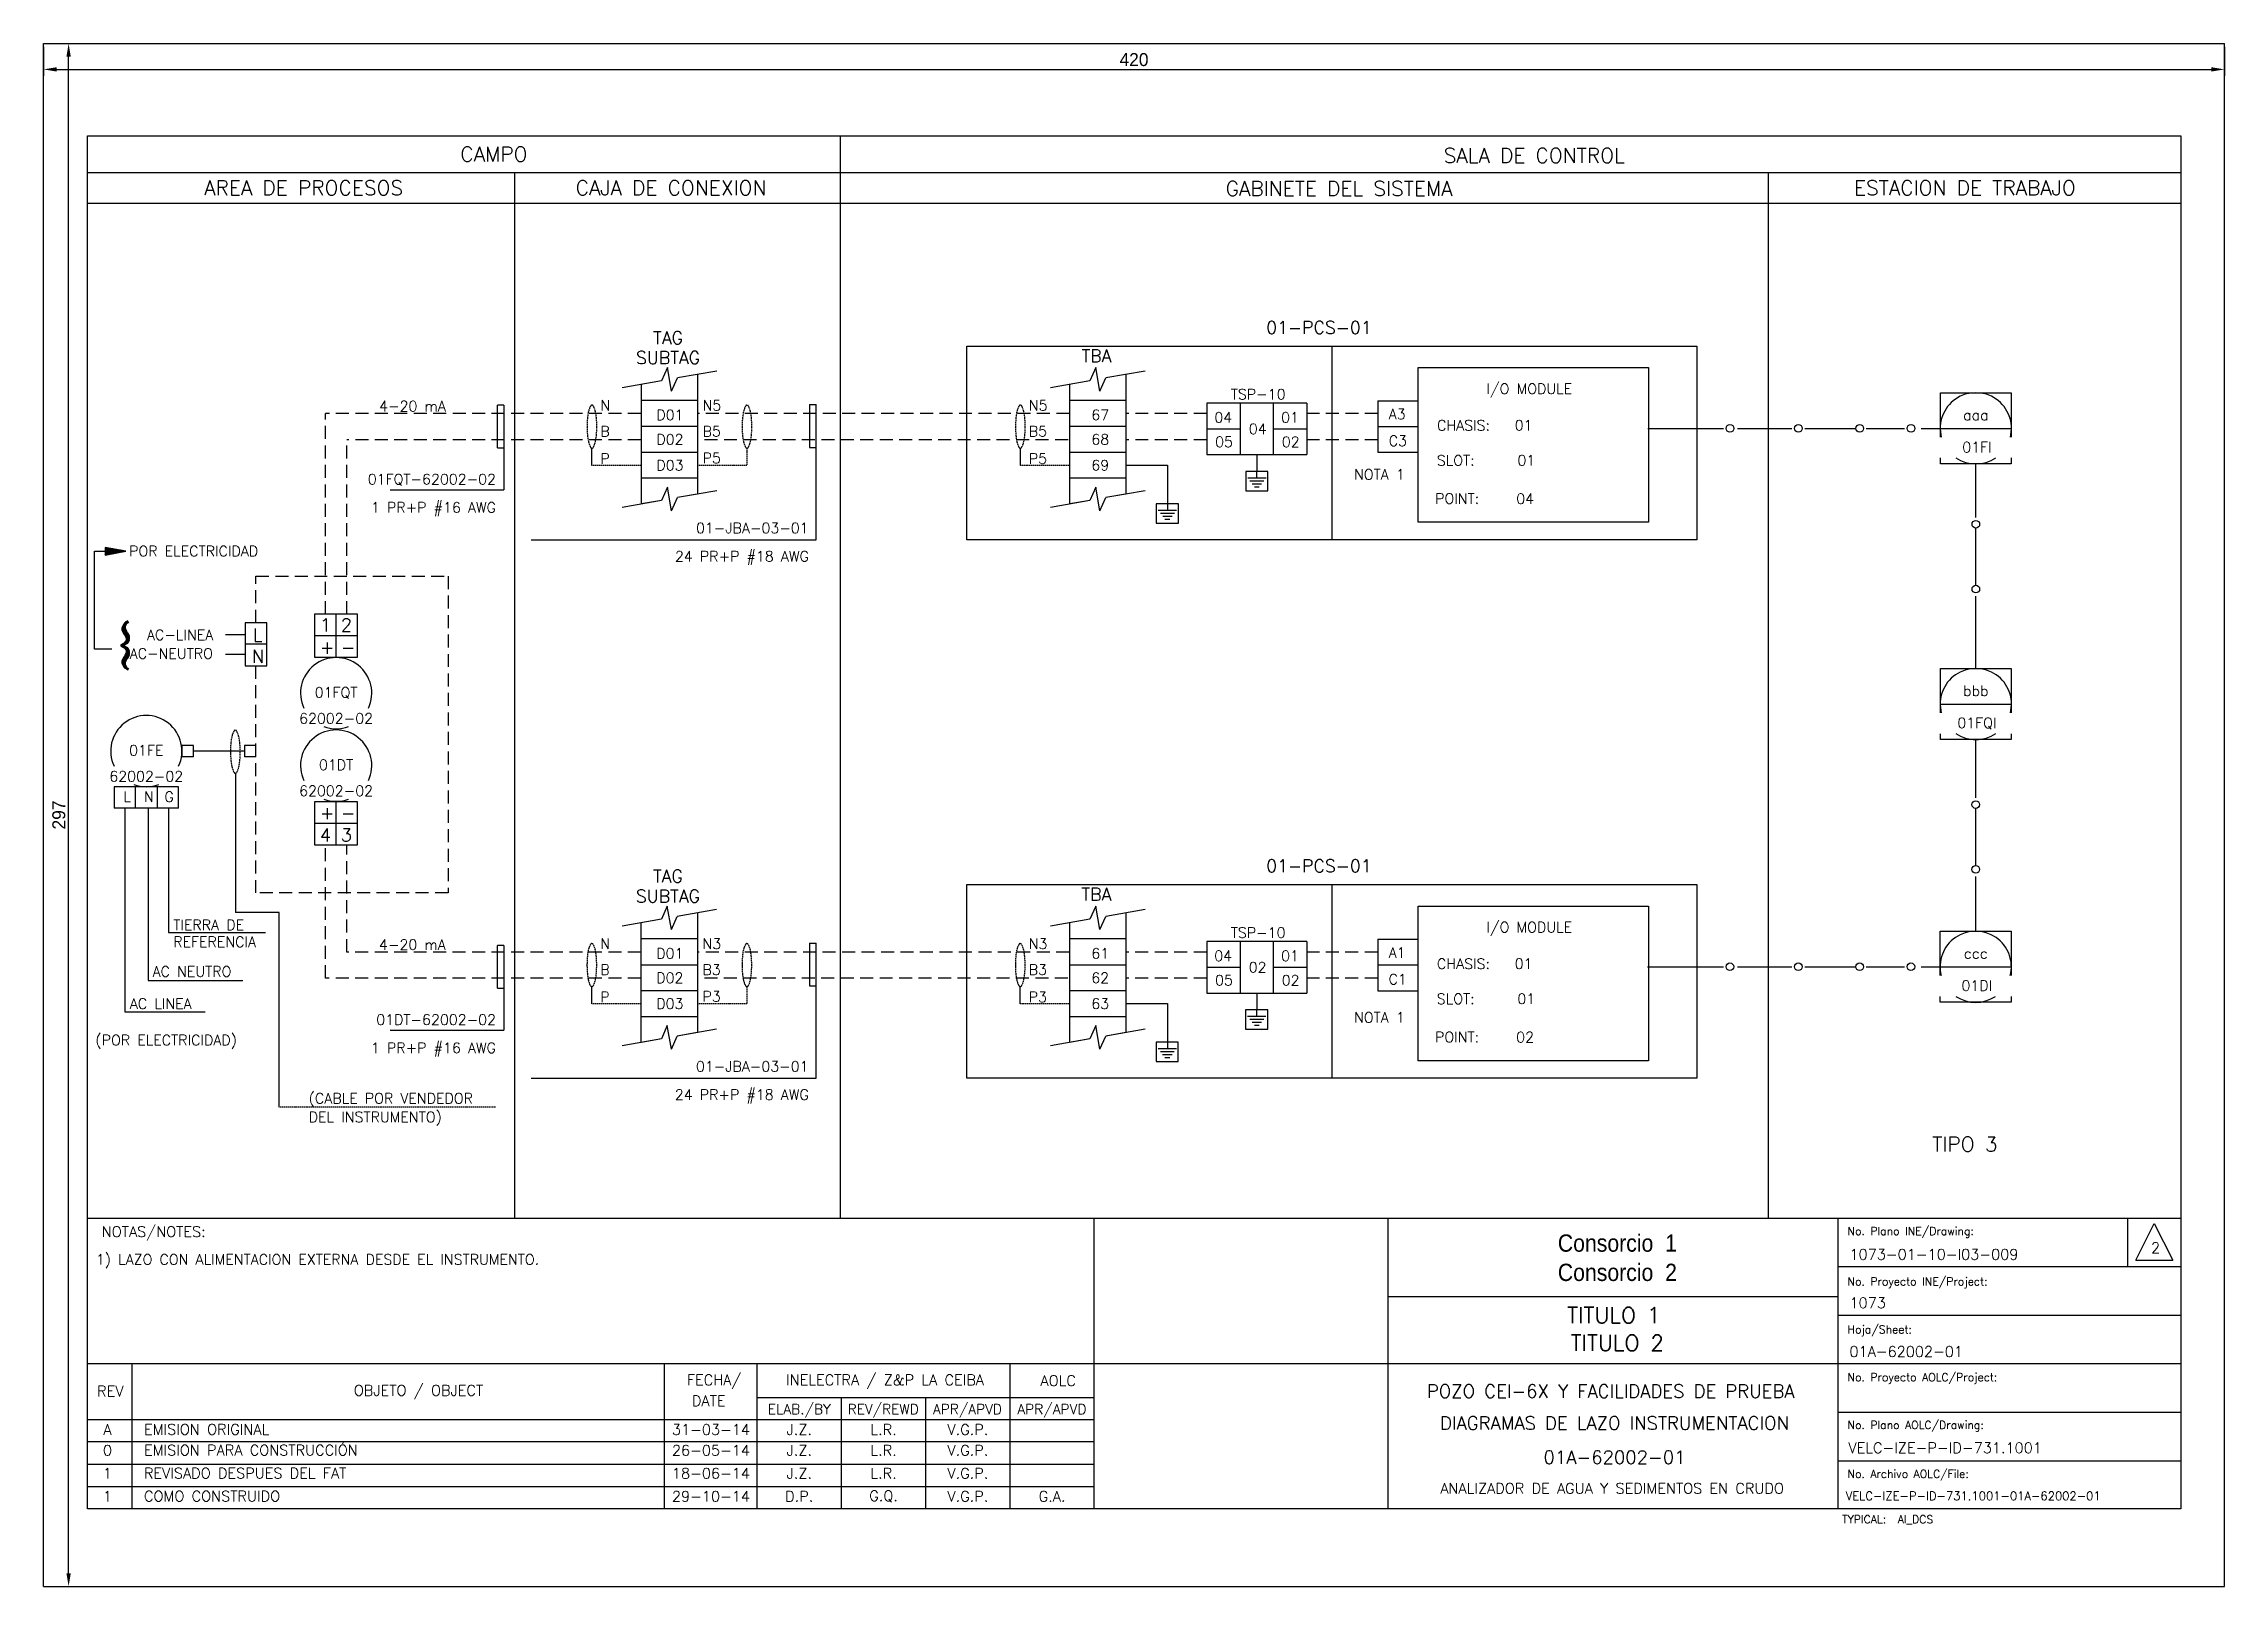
# Model space of a CAD drawing. Header units: millimetres. Extents: x 10 to 430, y 12 to 309.
import ezdxf
from ezdxf.enums import TextEntityAlignment as Align

# ---------------------------------------------------------------- set-up
doc = ezdxf.new("R2010")
doc.units = ezdxf.units.MM
doc.linetypes.add('HIDDEN', pattern=[0.375, 0.25, -0.125])
doc.layers.add('ATRIB-SELLO', color=7, linetype='Continuous')
doc.layers.add('DIM', color=7, linetype='Continuous')
doc.styles.add('100', font='ROMANS', dxfattribs={"height": 2.44})
doc.styles.add('120', font='ROMANS.shx', dxfattribs={"height": 2.848})
doc.styles.add('SIMPLEX', font='SIMPLEX.SHX')
doc.styles.add('style4', font='swissck.ttf')
doc.dimstyles.new('ISO-25', dxfattribs={"dimtxt": 2.5, "dimasz": 2.5, "dimexe": 1.25, "dimexo": 0.625, "dimtad": 1, "dimtxsty": 'Standard', "dimcen": 2.5, "dimadec": 0, "dimazin": 0, "dimtfac": 1, "dimtmove": 0, "dimatfit": 3, "dimfxl": 1, "dimarcsym": 0})

# ---------------------------------------------------------------- blocks, each defined once
blk = doc.blocks.new('TB3')
for p, q in [((5.09, 8.86), (3.96, 6.32)), ((5.89, 4.32), (5.09, 8.86)), ((3.96, 6.32), (-3.61, 4.99)), ((0.03, 5.63), (0.03, -17.41)), ((5.89, 4.32), (7.02, 6.86)), ((14.59, 8.2), (7.02, 6.86)), ((10.96, -15.48), (10.96, 7.56)), ((10.96, 2.52), (0.03, 2.52)), ((0.03, -2.45), (10.96, -2.45)), ((0.03, -7.41), (10.96, -7.41)), ((0.03, -12.38), (10.96, -12.38)), ((3.96, -16.71), (-3.61, -18.05)), ((5.09, -14.17), (3.96, -16.71)), ((5.89, -18.71), (5.09, -14.17)), ((5.89, -18.71), (7.02, -16.17)), ((14.59, -14.84), (7.02, -16.17)), ((10.88, -15.49), (7.02, -16.17))]:
    blk.add_line(p, q)
at = {"style": '100'}
for tag, height, p in [('JUNCTION_BOX', 2.44, (5.22, 13.39)), ('TB1', 2.44, (5.22, 9.55)), ('BORNE1', 2, (5.59, -1.26)), ('BORNE2', 2, (5.59, -5.96)), ('BORNE3', 2, (5.59, -10.94))]:
    blk.add_attdef(tag, text='', height=height, dxfattribs=at).set_placement(p, align=Align.CENTER)
blk = doc.blocks.new('CONL3_1')
blk.add_line((-9.46, 0), (-9.46, 3.37))
at = {"layer": 'DIM', "linetype": 'HIDDEN'}
blk.add_line((0, 0), (-9.46, 0), dxfattribs=at)
blk.add_lwpolyline([(-9.46, 3.37, 0.273919), (-9.2, 3.53, 0.069643), (-8.8, 4.58, 0.03238), (-8.61, 5.8, 0.023444), (-8.53, 7.5, 0.023444), (-8.61, 9.2, 0.03238), (-8.8, 10.42, 0.069643), (-9.2, 11.47, 0.273919), (-9.46, 11.62, 0.273919), (-9.73, 11.47, 0.069643), (-10.13, 10.42, 0.03238), (-10.32, 9.2, 0.023444), (-10.4, 7.5, 0.023444), (-10.32, 5.8, 0.03238), (-10.13, 4.58, 0.069643), (-9.73, 3.53, 0.273919)], format="xyb", close=True, dxfattribs=at)
at = {"style": '100'}
for tag, p in [('D01', (-7.84, 10.59)), ('D02', (-7.84, 5.61)), ('D03', (-7.84, 0.35))]:
    blk.add_attdef(tag, p, '', height=2, dxfattribs=at)
at = {"style": '100', "flags": 1}
for tag, p in [('SENAL', (-3.55, -3.42)), ('NIVEL', (-3.55, -7.29))]:
    blk.add_attdef(tag, text='', height=2.44, dxfattribs=at).set_placement(p, align=Align.CENTER)
blk = doc.blocks.new('TB3_2')
for p, q in [((5.09, 8.86), (3.96, 6.32)), ((5.89, 4.32), (5.09, 8.86)), ((3.96, 6.32), (-3.61, 4.99)), ((0.03, 5.63), (0.03, -17.41)), ((5.89, 4.32), (7.02, 6.86)), ((14.59, 8.2), (7.02, 6.86)), ((10.96, -15.48), (10.96, 7.56)), ((10.96, 2.52), (0.03, 2.52)), ((0.03, -2.45), (10.96, -2.45)), ((0.03, -7.41), (10.96, -7.41)), ((0.03, -12.38), (10.96, -12.38)), ((3.96, -16.71), (-3.61, -18.05)), ((3.96, -16.71), (0.11, -17.39)), ((5.09, -14.17), (3.96, -16.71)), ((5.89, -18.71), (5.09, -14.17)), ((5.89, -18.71), (7.02, -16.17)), ((14.59, -14.84), (7.02, -16.17)), ((10.88, -15.49), (7.02, -16.17))]:
    blk.add_line(p, q)
at = {"style": '100'}
for tag, height, p in [('SUBTAG', 2.44, (5.22, 9.9)), ('D01', 2, (5.27, -1.26)), ('D02', 2, (5.27, -5.96)), ('D03', 2, (5.27, -10.94))]:
    blk.add_attdef(tag, text='', height=height, dxfattribs=at).set_placement(p, align=Align.CENTER)
at = {"style": '100', "flags": 1}
for tag, p in [('SENAL', (6.04, -20.6)), ('NIVEL', (6.04, -23.72))]:
    blk.add_attdef(tag, text='', height=2.44, dxfattribs=at).set_placement(p, align=Align.CENTER)
blk = doc.blocks.new('CAB_2')
blk.add_line((-1.26, 6.77), (0, 6.77))
at = {"layer": 'DIM'}
for p, q in [((-1.26, 6.77), (-1.26, -1.49)), ((0, -19.23), (0, 6.77)), ((-1.26, -1.49), (0, -1.48)), ((-54.86, -19.23), (0, -19.23))]:
    blk.add_line(p, q, dxfattribs=at)
at = {"style": '100'}
for tag, p in [('TAG', (-1.45, -17.98)), ('SUBTAG', (-1.4, -23.43))]:
    blk.add_attdef(tag, text='', height=2, dxfattribs=at).set_placement(p, align=Align.RIGHT)
at = {"style": '100', "flags": 1}
for tag, p in [('SENAL', (-6.39, -27.21)), ('NIVEL', (-6.39, -31.14))]:
    blk.add_attdef(tag, text='', height=2.44, dxfattribs=at).set_placement(p, align=Align.CENTER)
blk = doc.blocks.new('DCSDATA')
for p, q in [((0, 2.48), (7.61, 2.48)), ((0, 2.48), (0, -7.45)), ((0, -2.48), (7.61, -2.48)), ((0, -7.45), (7.61, -7.45))]:
    blk.add_line(p, q)
blk.add_lwpolyline([(52.15, -20.93), (7.8, -20.93), (7.8, 8.86), (52.15, 8.86)], close=True)
at = {"style": '100'}
for s, p in [('I/O MODULE', (20.89, 3.79)), ('CHASIS:', (11.4, -3.26)), ('SLOT:', (11.36, -10.01)), ('POINT:', (11.03, -17.36))]:
    blk.add_text(s, height=2, dxfattribs=at).set_placement(p)
for tag, height, p in [('SYS_CAB_NO', 2.44, (-11.34, 15.37)), ('POINT_NO_1', 2, (3.73, -1.1)), ('POINT_NO_2', 2, (3.85, -6.24))]:
    blk.add_attdef(tag, text='', height=height, dxfattribs=at).set_placement(p, align=Align.CENTER)
for tag, p in [('D01', (26.37, -3.24)), ('D02', (26.89, -10)), ('D03', (26.66, -17.39))]:
    blk.add_attdef(tag, p, '', height=2, dxfattribs=at)
at = {"style": '100', "flags": 1}
for tag, p in [('SENAL', (32.91, -28.81)), ('NIVEL', (32.91, -32.36))]:
    blk.add_attdef(tag, text='', height=2, dxfattribs=at).set_placement(p, align=Align.CENTER)
blk = doc.blocks.new('PLC_DISPLAY')
blk.add_line((0, 0), (13.72, 0))
for points in [[(0.04, -1.68), (0.04, 6.82), (13.68, 6.82), (13.68, -1.68)], [(13.68, -5.7), (13.68, -6.82), (0.04, -6.82), (0.04, -5.7)]]:
    blk.add_lwpolyline(points)
for start, end in [(345.7841, 194.2159), (236.1258, 303.8742)]:
    blk.add_arc((6.86, 0), 6.86, start, end)
at = {"style": '100'}
for tag, p in [('TAG1', (6.87, 1.56)), ('SUBTAG1', (7.08, -4.62))]:
    blk.add_attdef(tag, text='', height=2, dxfattribs=at).set_placement(p, align=Align.CENTER)
blk = doc.blocks.new('CONR3_1')
at = {"layer": 'DIM', "linetype": 'HIDDEN'}
for p, q in [((9.46, 0), (0, 0)), ((9.46, 3.37), (9.46, 0))]:
    blk.add_line(p, q, dxfattribs=at)
blk.add_lwpolyline([(9.46, 3.37, -0.273919), (9.2, 3.53, -0.069643), (8.8, 4.58, -0.03238), (8.61, 5.8, -0.023444), (8.53, 7.5, -0.023444), (8.61, 9.2, -0.03238), (8.8, 10.42, -0.069643), (9.2, 11.47, -0.273919), (9.46, 11.62, -0.273919), (9.73, 11.47, -0.069643), (10.13, 10.42, -0.03238), (10.32, 9.2, -0.023444), (10.4, 7.5, -0.023444), (10.32, 5.8, -0.03238), (10.13, 4.58, -0.069643), (9.73, 3.53, -0.273919)], format="xyb", close=True, dxfattribs=at)
at = {"style": '100'}
for tag, p in [('D01', (0.91, 10.59)), ('D02', (0.91, 5.61)), ('D03', (0.91, 0.45))]:
    blk.add_attdef(tag, p, '', height=2, dxfattribs=at)
at = {"style": '100', "flags": 1}
for tag, p in [('SENAL', (9.36, -3.42)), ('NIVEL', (9.36, -7.29))]:
    blk.add_attdef(tag, text='', height=2.44, dxfattribs=at).set_placement(p, align=Align.CENTER)
blk = doc.blocks.new('BLK001')
for start, end in [(335.0559, 204.9441), (249.6764, 290.3236)]:
    blk.add_arc((-6.86, 0), 6.86, start, end)
at = {"style": '100'}
for tag, p in [('TAG', (-6.87, -0.85)), ('SUBTAG', (-6.87, -5.85))]:
    blk.add_attdef(tag, text='', height=2, dxfattribs=at).set_placement(p, align=Align.CENTER)
at = {"style": '100', "flags": 1}
for tag, p in [('SENAL', (-6.09, -11.31)), ('NIVEL', (-6.09, -13.98))]:
    blk.add_attdef(tag, text='', height=2, dxfattribs=at).set_placement(p, align=Align.CENTER)
blk = doc.blocks.new('CAB_1')
at = {"layer": 'DIM'}
for p, q in [((0, 1.62), (-1.26, 1.62)), ((-1.26, -6.56), (-1.26, 1.62)), ((0, 1.62), (0, -14.68)), ((-1.26, -6.56), (0, -6.56)), ((-21.91, -14.68), (0, -14.68))]:
    blk.add_line(p, q, dxfattribs=at)
at = {"style": '100'}
for tag, p in [('TAG', (-1.53, -13.63)), ('SUBTAG', (-1.53, -19.07))]:
    blk.add_attdef(tag, text='', height=2, dxfattribs=at).set_placement(p, align=Align.RIGHT)
at = {"style": '100', "flags": 1}
for tag, p in [('SENAL', (-6.35, -22.85)), ('NIVEL', (-6.35, -26.79))]:
    blk.add_attdef(tag, text='', height=2.44, dxfattribs=at).set_placement(p, align=Align.CENTER)
blk = doc.blocks.new('*X11')
at = {"color": 0}
for p, q in [((-7.34, 6.27), (-7.27, 6.34)), ((-7.34, 6.09), (-7.12, 6.32)), ((-7.34, 5.92), (-6.97, 6.29)), ((-6.15, 5.09), (-7.34, 6.28)), ((-7.34, 5.74), (-6.82, 6.26)), ((-7.34, 5.56), (-6.67, 6.24)), ((-7.34, 5.39), (-6.52, 6.21)), ((-7.34, 5.21), (-6.37, 6.18)), ((-7.34, 5.03), (-6.22, 6.15)), ((-6.3, 5.06), (-7.34, 6.1)), ((-6.45, 5.03), (-7.34, 5.93)), ((-6.6, 5.01), (-7.34, 5.75)), ((-6.75, 4.98), (-7.34, 5.57)), ((-6.89, 4.95), (-7.34, 5.4)), ((-7.04, 4.92), (-7.34, 5.22)), ((-7.19, 4.89), (-7.34, 5.04)), ((-7.34, 4.86), (-7.34, 4.87)), ((-7.33, 4.87), (-6.07, 6.13)), ((-6, 5.12), (-7.22, 6.34)), ((-7.11, 4.91), (-5.92, 6.1)), ((-5.86, 5.15), (-7, 6.3)), ((-6.89, 4.95), (-5.77, 6.07)), ((-5.71, 5.18), (-6.79, 6.26)), ((-6.68, 4.99), (-5.62, 6.04)), ((-5.56, 5.2), (-6.57, 6.22)), ((-6.46, 5.03), (-5.47, 6.02)), ((-5.41, 5.23), (-6.36, 6.18)), ((-6.24, 5.07), (-5.32, 5.99)), ((-5.26, 5.26), (-6.14, 6.14)), ((-6.02, 5.12), (-5.17, 5.96)), ((-5.11, 5.29), (-5.92, 6.1)), ((-5.8, 5.16), (-5.02, 5.94)), ((-4.96, 5.32), (-5.71, 6.06)), ((-5.58, 5.2), (-4.87, 5.91)), ((-4.82, 5.35), (-5.49, 6.02)), ((-5.36, 5.24), (-4.73, 5.88)), ((-4.67, 5.38), (-5.27, 5.98)), ((-5.15, 5.28), (-4.58, 5.85)), ((-4.52, 5.4), (-5.06, 5.94)), ((-4.93, 5.33), (-4.43, 5.83)), ((-4.37, 5.43), (-4.84, 5.9)), ((-4.71, 5.37), (-4.28, 5.8)), ((-4.22, 5.46), (-4.63, 5.86)), ((-4.49, 5.41), (-4.13, 5.77)), ((-4.07, 5.49), (-4.41, 5.82)), ((-4.27, 5.45), (-3.98, 5.75)), ((-3.93, 5.52), (-4.19, 5.78)), ((-4.05, 5.49), (-3.83, 5.72)), ((-3.78, 5.55), (-3.98, 5.75)), ((-3.83, 5.53), (-3.68, 5.69)), ((-3.63, 5.57), (-3.76, 5.71)), ((-3.62, 5.58), (-3.53, 5.66)), ((-3.48, 5.6), (-3.55, 5.67)), ((-3.4, 5.62), (-3.38, 5.64))]:
    blk.add_line(p, q, dxfattribs=at)
blk = doc.blocks.new('REL48', base_point=(-3.34, 5.63))
for p, q in [((-7.34, 6.36), (-7.34, 4.86)), ((-3.34, 5.63), (-7.34, 6.36)), ((-7.34, 4.86), (-3.34, 5.63))]:
    blk.add_line(p, q)
blk.add_blockref('*X11', (0, 0))
blk = doc.blocks.new('TSP')
for p, q in [((0, 7.07), (0, -2.86)), ((19.3, 7.07), (0, 7.07)), ((6.43, 7.07), (6.43, -2.86)), ((12.87, -2.86), (12.87, 7.07)), ((19.3, 7.07), (19.3, -2.86)), ((0, 2.11), (6.43, 2.11)), ((12.87, 2.11), (19.3, 2.11)), ((0, -2.86), (19.3, -2.86)), ((9.65, -2.86), (9.65, -6.12)), ((7.89, -7.32), (11.42, -7.32)), ((8.32, -7.9), (10.99, -7.9)), ((9.65, -7.32), (9.65, -6.12)), ((8.75, -8.47), (10.55, -8.47)), ((9.18, -9.05), (10.12, -9.05))]:
    blk.add_line(p, q)
blk.add_lwpolyline([(7.5, -9.84), (11.75, -9.84), (11.75, -6.12), (7.5, -6.12)], close=True)
at = {"style": '100'}
for tag, p in [('TSP', (9.91, 7.77)), ('TSP1', (3.18, 3.3)), ('TSP3', (16.05, 3.3)), ('TSP2', (3.33, -1.39)), ('TSPTB', (9.81, 1.1)), ('TSP4', (16.17, -1.4))]:
    blk.add_attdef(tag, text='', height=2, dxfattribs=at).set_placement(p, align=Align.CENTER)
at = {"style": '100', "flags": 1}
for tag, p in [('SENAL', (10.15, -12.84)), ('NIVEL', (10.15, -15.95))]:
    blk.add_attdef(tag, text='', height=2.44, dxfattribs=at).set_placement(p, align=Align.CENTER)
blk = doc.blocks.new('*D14')
at = {"color": 0, "lineweight": -2, "transparency": 16777216}
for p, q in [((10.63, 307), (16.06, 307)), ((14.81, 12.5), (14.81, 304.5)), ((10.63, 10), (16.06, 10))]:
    blk.add_line(p, q, dxfattribs=at)
at = {"color": 0, "transparency": 16777216}
for points in [[(14.4, 304.5), (15.23, 304.5), (14.81, 307)], [(14.4, 12.5), (15.23, 12.5), (14.81, 10)]]:
    blk.add_solid(points, dxfattribs=at)
at = {"layer": 'Defpoints', "color": 0, "transparency": 16777216}
for p in [(10, 307), (14.81, 307), (10, 10)]:
    blk.add_point(p, dxfattribs=at)
at = {"color": 0, "transparency": 16777216, "insert": (12.94, 158.5), "char_height": 2.5, "attachment_point": 5, "rotation": 90}
blk.add_mtext('297', dxfattribs=at)
blk = doc.blocks.new('*D15')
at = {"color": 0, "lineweight": -2, "transparency": 16777216}
for p, q in [((10, 306.37), (10, 300.79)), ((430, 306.37), (430, 300.79)), ((12.5, 302.04), (427.5, 302.04))]:
    blk.add_line(p, q, dxfattribs=at)
at = {"color": 0, "transparency": 16777216}
for points in [[(12.5, 302.45), (12.5, 301.62), (10, 302.04)], [(427.5, 302.45), (427.5, 301.62), (430, 302.04)]]:
    blk.add_solid(points, dxfattribs=at)
at = {"layer": 'Defpoints', "color": 0, "transparency": 16777216}
for p in [(10, 307), (430, 307), (430, 302.04)]:
    blk.add_point(p, dxfattribs=at)
at = {"color": 0, "transparency": 16777216, "insert": (220, 303.91), "char_height": 2.5, "attachment_point": 5}
blk.add_mtext('420', dxfattribs=at)
blk = doc.blocks.new('ATRIB')
for p, q in [((10, 10), (10, 307)), ((10, 307), (430, 307)), ((430, 10), (430, 307)), ((10, 10), (10, 290)), ((411.431, 71.573), (411.431, 80.91)), ((412.952, 72.776), (416.452, 79.862)), ((416.452, 79.862), (420.065, 72.776)), ((355.63, 71.573), (421.586, 71.573)), ((412.952, 72.776), (420.065, 72.776)), ((355.627, 62.221), (421.586, 62.221)), ((355.622, 43.543), (421.586, 43.543)), ((355.619, 34.19), (421.586, 34.19)), ((10, 10), (430, 10))]:
    blk.add_line(p, q)
at = {"color": 4}
for p, q in [((18.456, 24.898), (18.456, 289.241)), ((18.456, 289.241), (421.586, 289.241)), ((421.586, 289.241), (421.586, 24.898)), ((18.456, 80.91), (421.586, 80.91)), ((212.337, 24.898), (212.337, 80.91)), ((268.937, 24.898), (268.953, 80.91)), ((355.616, 24.898), (355.633, 80.91)), ((268.948, 65.831), (355.628, 65.831)), ((18.456, 52.904), (421.586, 52.904)), ((27.03, 24.898), (27.03, 52.904)), ((147.415, 46.326), (212.337, 46.326)), ((18.456, 42.102), (212.337, 42.102)), ((421.586, 24.898), (18.456, 24.898))]:
    blk.add_line(p, q, dxfattribs=at)
at = {"color": 7}
for p, q in [((129.565, 24.898), (129.565, 52.904)), ((147.415, 24.898), (147.415, 52.904)), ((196.121, 24.898), (196.121, 52.904)), ((163.636, 24.898), (163.636, 46.326)), ((179.9, 24.898), (179.9, 46.326))]:
    blk.add_line(p, q, dxfattribs=at)
at = {"color": 1}
for p, q in [((18.456, 37.872), (212.337, 37.872)), ((18.456, 33.547), (212.337, 33.547)), ((18.456, 29.223), (212.337, 29.223))]:
    blk.add_line(p, q, dxfattribs=at)
at = {"style": 'SIMPLEX'}
for s, height, p in [('NOTAS/NOTES:', 2.04, (21.191, 77.258)), ('No. Plano INE/Drawing:', 1.53, (357.421, 77.633)), ('No. Proyecto INE/Project:', 1.53, (357.421, 67.934)), ('Hoja/Sheet:', 1.53, (357.42, 58.694)), ('No. Proyecto AOLC/Project:', 1.53, (357.421, 49.501)), ('No. Plano AOLC/Drawing:', 1.53, (357.421, 40.306)), ('No. Archivo AOLC/File:', 1.53, (357.421, 30.891))]:
    blk.add_text(s, height=height, dxfattribs=at).set_placement(p)
at = {"style": 'style4', "width": 1.072689}
for s, p in [('Consorcio  1', (301.629, 74.423)), ('Consorcio  2', (301.629, 68.786))]:
    blk.add_text(s, height=3.32512, dxfattribs=at).set_placement(p)
at = {"color": 6, "style": 'SIMPLEX'}
blk.add_text('TITULO 1', height=3.06, dxfattribs=at).set_placement((312.416, 60.666), align=Align.CENTER)
at = {"style": 'SIMPLEX'}
for s, height, p in [('FECHA/', 2.04, (139.139, 49.6)), ('INELECTRA / Z&P LA CEIBA', 2.04, (172.055, 49.6)), ('AOLC', 2.04, (205.403, 49.6)), ('REV', 2.04, (22.845, 47.577)), ('OBJETO / OBJECT', 2.04, (82.204, 47.577)), ('DATE', 2.04, (138.088, 45.712)), ('ELAB./BY', 1.938, (155.545, 43.972)), ('REV/REWD', 1.938, (171.704, 43.972)), ('APR/APVD', 1.938, (187.922, 43.972)), ('APR/APVD', 1.938, (204.193, 43.972))]:
    blk.add_text(s, height=height, dxfattribs=at).set_placement(p, align=Align.MIDDLE)
at = {"ltscale": 0.9, "style": 'SIMPLEX'}
blk.add_attdef('TITULO4', text='', height=2.04, dxfattribs=at).set_placement((312.085, 28.863), align=Align.MIDDLE)
at = {"layer": 'ATRIB-SELLO', "color": 6, "style": 'SIMPLEX'}
blk.add_text('TITULO 2', height=3.06, dxfattribs=at).set_placement((313.091, 55.332), align=Align.CENTER)
at = {"layer": 'ATRIB-SELLO', "style": 'SIMPLEX'}
blk.add_text('TYPICAL:', height=1.53, dxfattribs=at).set_placement((356.393, 22.146))
for tag, p, height in [('R', (415.871, 74.163), 2.04), ('PLANO-INE', (357.802, 72.888), 2.04), ('PRO-INE', (357.802, 63.561), 2.04), ('HOJA', (357.802, 54.179), 2.04), ('PRO-AOLC', (357.802, 44.897), 2.04), ('DESCRIPCION1', (29.327, 39.193), 2.04), ('DESCRIPCION2', (29.327, 35.194), 2.04), ('PLANO-AOLC', (357.599, 35.646), 2.04), ('DESCRIPCION3', (29.327, 30.769), 2.04), ('DESCRIPCION4', (29.327, 26.343), 2.04), ('NO-ARCHIVO', (357.076, 26.595), 1.632), ('TIPICO', (367.104, 22.146), 1.53)]:
    blk.add_attdef(tag, p, '', height=height, dxfattribs=at)
at = {"layer": 'ATRIB-SELLO', "color": 6, "style": 'SIMPLEX'}
for tag, p in [('TITULO1', (311.811, 47.561)), ('TITULO2', (312.543, 41.439)), ('TITULO3', (312.543, 34.842))]:
    blk.add_attdef(tag, text='', height=2.55, dxfattribs=at).set_placement(p, align=Align.MIDDLE)
at = {"layer": 'ATRIB-SELLO', "style": 'SIMPLEX'}
for tag, p in [('REV1', (22.304, 40.176)), ('FECHA1', (138.529, 40.176)), ('ELABORO1', (155.526, 40.176)), ('VERIFICO1', (171.768, 40.176)), ('APROBO1', (188.011, 40.176)), ('AOL1', (204.229, 40.176)), ('REV2', (22.304, 36.178)), ('FECHA2', (138.529, 36.178)), ('ELABORO2', (155.526, 36.178)), ('VERIFICO2', (171.768, 36.178)), ('APROBO2', (188.011, 36.178)), ('AOL2', (204.229, 36.178)), ('REV3', (22.304, 31.752)), ('FECHA3', (138.529, 31.752)), ('ELABORO3', (155.526, 31.752)), ('VERIFICO3', (171.768, 31.752)), ('APROBO3', (188.011, 31.752)), ('AOL3', (204.229, 31.752)), ('REV4', (22.304, 27.326)), ('FECHA4', (138.529, 27.326)), ('ELABORO4', (155.526, 27.326)), ('VERIFICO4', (171.768, 27.326)), ('APROBO4', (188.011, 27.326)), ('AOL4', (204.229, 27.326))]:
    blk.add_attdef(tag, text='', height=2.04, dxfattribs=at).set_placement(p, align=Align.MIDDLE)
dim = blk.add_linear_dim(base=(14.812, 307), p1=(10, 10), p2=(10, 307), angle=90, dimstyle='ISO-25')
dim.commit()
dim.dimension.update_dxf_attribs({"geometry": '*D14', "text_midpoint": (12.937, 158.5)})
dim = blk.add_linear_dim(base=(430, 302.037), p1=(10, 307), p2=(430, 307), dimstyle='ISO-25')
dim.commit()
dim.dimension.update_dxf_attribs({"geometry": '*D15', "text_midpoint": (220, 303.912)})

msp = doc.modelspace()

# ---------------------------------------------------------------- linework, layer by layer
for p, q in [((163.38, 290.83), (163.38, 82.5)), ((421.59, 283.73), (18.46, 283.73)), ((100.68, 283.73), (100.68, 82.5)), ((342.12, 283.73), (342.12, 82.5)), ((421.59, 277.79), (18.46, 277.79)), ((258.11, 250.37), (258.11, 213.08)), ((218.51, 227.46), (226.44, 227.46)), ((226.44, 227.46), (226.44, 218.79)), ((129, 220.64), (125.15, 219.96)), ((224.67, 218.79), (228.21, 218.79)), ((225.11, 218.21), (227.77, 218.21)), ((225.54, 217.64), (227.34, 217.64)), ((225.97, 217.06), (226.91, 217.06)), ((19.77, 192.03), (19.77, 210.86)), ((19.77, 210.86), (25.84, 210.86)), ((23.16, 192.03), (19.77, 192.03)), ((46.95, 168.14), (46.95, 141.32)), ((31.85, 165.52), (31.85, 161.38)), ((25.64, 161.38), (25.64, 122.21)), ((30.12, 161.38), (30.12, 128.23)), ((34.02, 161.38), (34.02, 137.44)), ((258.09, 146.72), (258.09, 109.43)), ((55.34, 141.32), (46.95, 141.32)), ((55.34, 103.86), (55.34, 141.32)), ((34.02, 137.44), (52.75, 137.44)), ((30.12, 128.23), (48.38, 128.23)), ((25.64, 122.21), (41.09, 122.21)), ((218.49, 123.81), (226.42, 123.81)), ((226.42, 123.81), (226.42, 115.14)), ((128.99, 116.99), (125.13, 116.31)), ((224.66, 115.14), (228.19, 115.14)), ((225.09, 114.56), (227.76, 114.56)), ((225.52, 113.99), (227.32, 113.99)), ((225.95, 113.41), (226.89, 113.41))]:
    msp.add_line(p, q)
at = {"linetype": 'HIDDEN', "ltscale": 10}
for p, q in [((125.04, 237.36), (64.27, 237.36)), ((64.27, 198.74), (64.27, 237.36)), ((207.55, 237.36), (136, 237.36)), ((234.01, 237.36), (218.62, 237.36)), ((266.96, 237.36), (253.32, 237.36)), ((125.04, 232.32), (68.4, 232.32)), ((68.4, 198.74), (68.4, 232.32)), ((207.29, 232.32), (136, 232.32)), ((234.01, 232.32), (218.51, 232.32)), ((266.96, 232.32), (253.32, 232.32)), ((64.27, 128.67), (64.27, 154.32)), ((68.4, 133.7), (68.4, 154.32)), ((125.02, 133.7), (68.4, 133.7)), ((207.53, 133.7), (135.98, 133.7)), ((234, 133.7), (218.61, 133.7)), ((266.95, 133.7), (253.3, 133.7)), ((125.02, 128.67), (64.27, 128.67)), ((207.27, 128.67), (135.98, 128.67)), ((234, 128.67), (218.49, 128.67)), ((266.95, 128.67), (253.3, 128.67))]:
    msp.add_line(p, q, dxfattribs=at)
at = {"linetype": 'Continuous'}
for p, q in [((318.93, 234.52), (333.55, 234.52)), ((336.26, 234.52), (346.72, 234.52)), ((349.19, 234.52), (359.04, 234.52)), ((361.01, 234.52), (368.41, 234.52)), ((371.6, 234.52), (375.27, 234.52)), ((382.13, 217.35), (382.13, 227.66)), ((382.13, 204.31), (382.13, 215.31)), ((382.13, 188.31), (382.13, 202.22)), ((62.2, 198.74), (62.2, 194.6)), ((70.47, 198.74), (62.2, 198.74)), ((66.34, 194.6), (66.34, 198.74)), ((70.47, 194.6), (70.47, 198.74)), ((52.96, 197.1), (48.82, 197.1)), ((48.82, 197.1), (48.82, 188.82)), ((52.96, 188.82), (52.96, 197.1)), ((70.47, 194.6), (62.2, 194.6)), ((62.2, 194.6), (62.2, 190.46)), ((66.34, 190.46), (66.34, 194.6)), ((70.47, 190.46), (70.47, 194.6)), ((52.96, 192.96), (48.82, 192.96)), ((62.2, 190.46), (70.47, 190.46)), ((48.82, 188.82), (52.96, 188.82)), ((36.64, 173.49), (36.64, 171.27)), ((38.87, 173.49), (36.64, 173.49)), ((38.87, 171.27), (38.87, 173.49)), ((50.89, 173.49), (48.66, 173.49)), ((48.66, 173.49), (48.66, 171.27)), ((50.89, 171.27), (50.89, 173.49)), ((382.12, 163.39), (382.12, 174.58)), ((38.87, 171.27), (36.64, 171.27)), ((50.89, 171.27), (48.66, 171.27)), ((23.57, 165.52), (23.57, 161.38)), ((35.99, 165.52), (23.57, 165.52)), ((27.71, 161.38), (27.71, 165.52)), ((31.85, 165.52), (31.85, 161.38)), ((35.99, 161.38), (35.99, 165.52)), ((31.85, 161.38), (23.57, 161.38)), ((35.99, 161.38), (31.85, 161.38)), ((70.47, 162.59), (62.2, 162.59)), ((62.2, 162.59), (62.2, 158.45)), ((66.34, 158.45), (66.34, 162.59)), ((70.47, 158.45), (70.47, 162.59)), ((382.12, 150.35), (382.12, 161.35)), ((62.2, 158.45), (62.2, 154.32)), ((70.47, 158.45), (62.2, 158.45)), ((66.34, 154.32), (66.34, 158.45)), ((70.47, 154.32), (70.47, 158.45)), ((62.2, 154.32), (70.47, 154.32)), ((382.12, 137.69), (382.12, 148.26)), ((318.91, 130.87), (333.53, 130.87)), ((336.25, 130.87), (346.71, 130.87)), ((349.18, 130.87), (359.02, 130.87)), ((360.99, 130.87), (368.4, 130.87)), ((371.58, 130.87), (375.25, 130.87))]:
    msp.add_line(p, q, dxfattribs=at)
at = {"ltscale": 10}
for p, q in [((48.82, 194.75), (45.03, 194.75)), ((48.82, 191.01), (45.03, 191.01)), ((48.66, 172.38), (38.87, 172.38))]:
    msp.add_line(p, q, dxfattribs=at)
for points in [[(187.81, 250.37), (328.4, 250.37), (328.4, 213.08), (187.81, 213.08)], [(224.29, 216.27), (228.54, 216.27), (228.54, 219.99), (224.29, 219.99)], [(187.8, 146.72), (328.38, 146.72), (328.38, 109.43), (187.8, 109.43)], [(224.27, 112.62), (228.53, 112.62), (228.53, 116.34), (224.27, 116.34)]]:
    msp.add_lwpolyline(points, close=True)
at = {"linetype": 'HIDDEN', "ltscale": 10}
msp.add_lwpolyline([(50.89, 197.1), (50.89, 206.08), (87.89, 206.08), (87.89, 145.07), (50.89, 145.07), (50.89, 188.82)], dxfattribs=at)
for centre in [(334.78, 234.52), (347.96, 234.52), (359.78, 234.52), (369.65, 234.52), (382.13, 216.05), (382.13, 203.58), (382.12, 162.09), (382.12, 149.62), (334.76, 130.87), (347.94, 130.87), (359.76, 130.87), (369.63, 130.87)]:
    msp.add_circle(centre, 0.735)
at = {"layer": 'DIM', "linetype": 'HIDDEN'}
msp.add_line((97.04, 103.86), (55.34, 103.86), dxfattribs=at)
msp.add_lwpolyline([(46.95, 168.14, -0.273919), (46.68, 168.3, -0.069643), (46.28, 169.35, -0.03238), (46.08, 170.57, -0.023444), (45.99, 172.27, -0.023444), (46.06, 173.97, -0.03238), (46.25, 175.19, -0.069643), (46.65, 176.24, -0.273919), (46.91, 176.4, -0.273919), (47.18, 176.24, -0.069643), (47.58, 175.19, -0.03238), (47.78, 173.98, -0.023444), (47.87, 172.28, -0.023444), (47.79, 170.57, -0.03238), (47.6, 169.36, -0.069643), (47.21, 168.3, -0.273919)], format="xyb", close=True, dxfattribs=at)

# ---------------------------------------------------------------- block references
for name, p, values in [('ATRIB', (0, 1.59), {'TITULO1': 'POZO CEI-6X Y FACILIDADES DE PRUEBA', 'TITULO2': 'DIAGRAMAS DE LAZO INSTRUMENTACION', 'TITULO3': '01A-62002-01', 'TITULO4': 'ANALIZADOR DE AGUA Y SEDIMENTOS EN CRUDO', 'R': '2', 'PLANO-INE': '1073-01-10-I03-009', 'PRO-INE': '1073', 'HOJA': '01A-62002-01', 'PLANO-AOLC': 'VELC-IZE-P-ID-731.1001', 'NO-ARCHIVO': 'VELC-IZE-P-ID-731.1001-01A-62002-01', 'REV1': 'A', 'DESCRIPCION1': 'EMISION ORIGINAL', 'FECHA1': '31-03-14', 'ELABORO1': 'J.Z.', 'VERIFICO1': 'L.R.', 'APROBO1': 'V.G.P.', 'REV2': '0', 'DESCRIPCION2': 'EMISION PARA CONSTRUCCIÓN', 'FECHA2': '26-05-14', 'ELABORO2': 'J.Z.', 'VERIFICO2': 'L.R.', 'APROBO2': 'V.G.P.', 'REV3': '1', 'DESCRIPCION3': 'REVISADO DESPUES DEL FAT', 'FECHA3': '18-06-14', 'ELABORO3': 'J.Z.', 'VERIFICO3': 'L.R.', 'APROBO3': 'V.G.P.', 'REV4': '1', 'DESCRIPCION4': 'COMO CONSTRUIDO', 'FECHA4': '29-10-14', 'ELABORO4': 'D.P.', 'VERIFICO4': 'G.Q.', 'APROBO4': 'V.G.P.', 'AOL4': 'G.A.', 'TIPICO': 'AI_DCS'}), ('TB3', (125.04, 237.36), {'JUNCTION_BOX': 'TAG', 'TB1': 'SUBTAG', 'BORNE1': 'D01', 'BORNE2': 'D02', 'BORNE3': 'D03'}), ('DCSDATA', (266.96, 237.36), {'SYS_CAB_NO': '01-PCS-01', 'POINT_NO_1': 'A3', 'POINT_NO_2': 'C3', 'D01': '01', 'D02': '01', 'D03': '04'}), ('TB3_2', (207.55, 237.36), {'SUBTAG': 'TBA', 'D01': ' 67', 'D02': ' 68', 'D03': ' 69'}), ('CONL3_1', (125.07, 227.35), {'D01': 'N', 'D02': 'B', 'D03': 'P'}), ('CONR3_1', (136, 227.35), {'D01': 'N5', 'D02': 'B5', 'D03': 'P5'}), ('CONL3_1', (207.58, 227.35), {'D01': 'N5', 'D02': 'B5', 'D03': 'P5'}), ('TSP', (234.01, 232.32), {'TSP': 'TSP-10', 'TSPTB': '04', 'TSP1': '04', 'TSP2': '05', 'TSP3': '01', 'TSP4': '02'}), ('PLC_DISPLAY', (375.27, 234.52), {'TAG1': 'aaa', 'SUBTAG1': '01FI'}), ('CAB_1', (98.65, 237.36), {'TAG': '01FQT-62002-02', 'SUBTAG': '1 PR+P #16 AWG'}), ('CAB_2', (158.79, 232.32), {'TAG': '01-JBA-03-01', 'SUBTAG': '24 PR+P #18 AWG'}), ('BLK001', (73.2, 183.53), {'TAG': '01FQT', 'SUBTAG': '62002-02'}), ('PLC_DISPLAY', (375.27, 181.44), {'TAG1': 'bbb', 'SUBTAG1': '01FQI'}), ('BLK001', (36.64, 172.38), {'TAG': '01FE', 'SUBTAG': '62002-02'}), ('BLK001', (73.2, 169.59), {'TAG': '01DT', 'SUBTAG': '62002-02'}), ('DCSDATA', (266.95, 133.7), {'SYS_CAB_NO': '01-PCS-01', 'POINT_NO_1': 'A1', 'POINT_NO_2': 'C1', 'D01': '01', 'D02': '01', 'D03': '02'}), ('TB3', (125.02, 133.7), {'JUNCTION_BOX': 'TAG', 'TB1': 'SUBTAG', 'BORNE1': 'D01', 'BORNE2': 'D02', 'BORNE3': 'D03'}), ('TB3_2', (207.53, 133.7), {'SUBTAG': 'TBA', 'D01': ' 61', 'D02': ' 62', 'D03': ' 63'}), ('CAB_1', (98.65, 133.32), {'TAG': '01DT-62002-02', 'SUBTAG': '1 PR+P #16 AWG'}), ('CAB_2', (158.77, 128.67), {'TAG': '01-JBA-03-01', 'SUBTAG': '24 PR+P #18 AWG'}), ('CONL3_1', (125.05, 123.7), {'D01': 'N', 'D02': 'B', 'D03': 'P'}), ('CONR3_1', (135.98, 123.7), {'D01': 'N3', 'D02': 'B3', 'D03': 'P3'}), ('CONL3_1', (207.56, 123.7), {'D01': 'N3', 'D02': 'B3', 'D03': 'P3'}), ('TSP', (234, 128.67), {'TSP': 'TSP-10', 'TSPTB': '02', 'TSP1': '04', 'TSP2': '05', 'TSP3': '01', 'TSP4': '02'}), ('PLC_DISPLAY', (375.25, 130.87), {'TAG1': 'ccc', 'SUBTAG1': '01DI'})]:
    msp.add_blockref(name, p).add_auto_attribs(values)
msp.add_blockref('REL48', (25.84, 210.86))

# ---------------------------------------------------------------- texts
at = {"style": '120'}
for s, p in [('CAMPO', (96.73, 285.88)), ('SALA DE CONTROL', (297.08, 285.64)), ('AREA DE PROCESOS', (60.08, 279.41)), ('CAJA DE CONEXION', (130.84, 279.41)), ('GABINETE DEL SISTEMA', (259.5, 279.26)), ('ESTACION DE TRABAJO', (380.02, 279.41)), ('TIPO 3', (380.02, 95.29))]:
    msp.add_text(s, height=2.848, dxfattribs=at).set_placement(p, align=Align.CENTER)
for s, height, style, p in [('4-20 mA', 2, 'SIMPLEX', (74.61, 237.79)), ('NOTA 1', 2, 'SIMPLEX', (262.38, 224.66)), ('POR ELECTRICIDAD', 2, 'SIMPLEX', (26.47, 209.9)), ('1', 2.5, 'SIMPLEX', (63.21, 195.42)), ('2', 2.5, 'SIMPLEX', (67.24, 195.42)), ('{', 6.06, 'SIMPLEX', (23.99, 190.14)), ('AC-LINEA', 2, 'SIMPLEX', (29.9, 193.76)), ('L', 2.5, 'SIMPLEX', (50.33, 193.51)), ('+', 2.5, 'SIMPLEX', (63.21, 191.14)), ('AC-NEUTRO', 2, 'SIMPLEX', (26.58, 190.17)), ('N', 2.5, 'SIMPLEX', (50.09, 189.4)), ('-', 2.5, 'SIMPLEX', (67.24, 191.14)), ('L', 2, 'SIMPLEX', (25.38, 162.6)), ('N', 2, 'SIMPLEX', (29.32, 162.6)), ('G', 2, 'SIMPLEX', (33.26, 162.6)), ('+', 2.5, 'SIMPLEX', (63.21, 159.27)), ('-', 2.5, 'SIMPLEX', (67.24, 159.27)), ('4', 2.5, 'SIMPLEX', (63.21, 154.99)), ('3', 2.5, 'SIMPLEX', (67.24, 154.99)), ('TIERRA DE', 2, 'SIMPLEX', (34.97, 137.93)), ('REFERENCIA', 2, 'SIMPLEX', (34.97, 134.67)), ('4-20 mA', 2, 'SIMPLEX', (74.59, 134.13)), ('AC NEUTRO', 2, 'SIMPLEX', (30.99, 128.96)), ('AC LINEA', 2, 'SIMPLEX', (26.6, 122.76)), ('NOTA 1', 2, 'SIMPLEX', (262.38, 120.12)), ('(POR ELECTRICIDAD)', 2, 'SIMPLEX', (19.98, 115.76)), ('(CABLE POR VENDEDOR', 2, 'SIMPLEX', (61.06, 104.54)), ('DEL INSTRUMENTO)', 2, 'SIMPLEX', (61.06, 100.95)), ('1) LAZO CON ALIMENTACION EXTERNA DESDE EL INSTRUMENTO.', 2, '100', (20.06, 73.52))]:
    msp.add_text(s, height=height, dxfattribs=dict(style=style)).set_placement(p)

doc.saveas('drawing.dxf')
